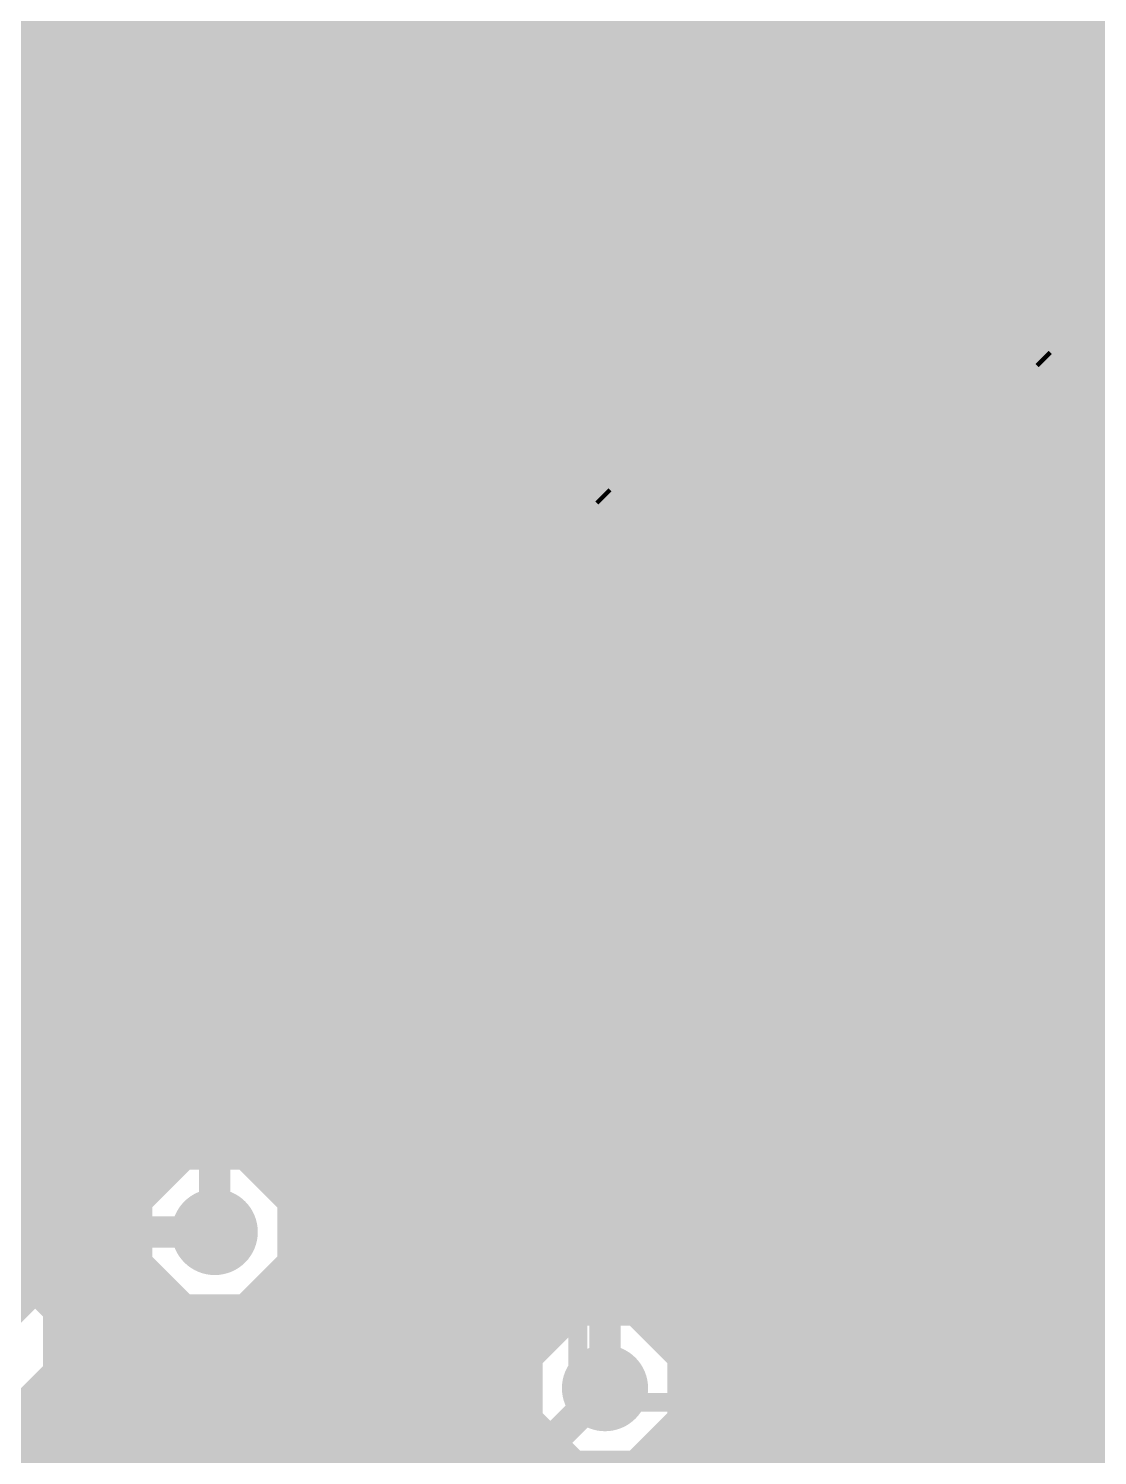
# Model space of a CAD drawing. Extents: x -5 to 208, y -5 to 206.
# Drawn here: x 92.59 to 101.29, y 136.74 to 148.34 of the extents above; entities that cross this region are included whole.
import ezdxf

# ---------------------------------------------------------------- set-up
doc = ezdxf.new("R2010")
doc.units = 0
doc.header["$MEASUREMENT"] = 0
doc.layers.get('0').update_dxf_attribs({"linetype": 'CONTINUOUS'})
for name, color, linetype in [('22-301-0_BOT', 7, 'CONTINUOUS'), ('22-301-0_DRD', 7, 'CONTINUOUS'), ('22-301-0_IN1', 1, 'CONTINUOUS'), ('22-301-0_IN2', 4, 'CONTINUOUS'), ('22-301-0_SMT', 5, 'CONTINUOUS'), ('22-301-0_SPT', 10, 'CONTINUOUS'), ('22-301-0_SST', 14, 'CONTINUOUS'), ('22-301-0_TOP', 9, 'CONTINUOUS'), ('THRUHOLE_TAP', 13, 'CONTINUOUS')]:
    doc.layers.add(name, color=color, linetype=linetype)

# ---------------------------------------------------------------- blocks, each defined once
blk = doc.blocks.new('ROUND_66')
at = {"const_width": 0.35052}
blk.add_lwpolyline([(-0.17526, 0, 1), (0.17526, 0, 1)], format="xyb", close=True, dxfattribs=at)
blk = doc.blocks.new('ROUND_68')
at = {"const_width": 0.35052}
blk.add_lwpolyline([(-0.17526, 0, 1), (0.17526, 0, 1)], format="xyb", close=True, dxfattribs=at)
blk = doc.blocks.new('RECTANGLE_6')
blk.add_solid([(0.4826, 0.4064), (0.4826, -0.4064), (-0.4826, 0.4064), (-0.4826, -0.4064)])
blk = doc.blocks.new('RECTANGLE_19')
blk.add_solid([(1.3716, 1.0795), (1.3716, -1.0795), (-1.3716, 1.0795), (-1.3716, -1.0795)])
blk = doc.blocks.new('ROUND_73')
at = {"const_width": 0.10033}
blk.add_lwpolyline([(-0.050164, 0, 1), (0.050164, 0, 1)], format="xyb", close=True, dxfattribs=at)

msp = doc.modelspace()

# ---------------------------------------------------------------- linework, layer by layer
at = {"layer": '22-301-0_BOT'}
for points, const_width in [([(97.282, 137.287), (97.282, 155.956), (97.409, 156.083), (97.409, 167.005), (96.901, 167.513), (96.901, 169.291), (97.536, 169.926), (97.536, 172.212), (97.155, 172.593), (97.155, 176.403)], 0.254), ([(96.266, 171.577), (96.266, 171.196), (94.615, 169.545), (94.615, 151.765), (94.107, 151.257), (94.107, 138.557)], 0.254), ([(93.091, 165.354), (93.091, 165.227), (94.107, 164.211), (94.107, 152.019), (92.837, 150.749), (92.837, 138.303), (92.202, 137.668)], 0.254), ([(99.06, 136.271), (99.06, 136.144), (98.933, 136.017), (95.885, 136.017), (95.631, 136.271), (95.44812, 136.271), (94.94012, 135.763), (94.94012, 135.255), (94.94012, 124.9807)], 1.27), ([(117.475, 136.271), (116.967, 135.763), (99.187, 135.763), (98.933, 136.017), (99.06, 136.144), (99.06, 136.271)], 1.27)]:
    msp.add_lwpolyline(points, dxfattribs=dict(at, const_width=const_width))
at = {"layer": '22-301-0_DRD', "const_width": 0.254}
for points in [[(93.853, 139.192), (93.472, 138.811)], [(94.361, 139.192), (93.853, 139.192)], [(94.742, 138.811), (94.361, 139.192)], [(93.472, 138.811), (93.472, 138.303)], [(94.742, 138.303), (94.742, 138.811)], [(92.837, 137.922), (92.456, 138.303)], [(93.472, 138.303), (93.853, 137.922)], [(94.361, 137.922), (94.742, 138.303)], [(92.837, 137.414), (92.837, 137.922)], [(93.853, 137.922), (94.361, 137.922)], [(97.028, 137.922), (96.647, 137.541)], [(97.536, 137.922), (97.028, 137.922)], [(97.917, 137.541), (97.536, 137.922)], [(96.647, 137.541), (96.647, 137.033)], [(97.917, 137.033), (97.917, 137.541)], [(92.456, 137.033), (92.837, 137.414)], [(96.647, 137.033), (97.028, 136.652)], [(97.536, 136.652), (97.917, 137.033)], [(98.806, 136.906), (98.425, 136.525)], [(98.806, 136.906), (98.425, 136.525)], [(99.314, 136.906), (98.806, 136.906)], [(99.314, 136.906), (98.806, 136.906)], [(99.695, 136.525), (99.314, 136.906)], [(99.695, 136.525), (99.314, 136.906)], [(97.028, 136.652), (97.536, 136.652)]]:
    msp.add_lwpolyline(points, dxfattribs=at)
at = {"layer": '22-301-0_IN1', "const_width": 0.254}
for points in [[(93.8022, 166.37), (93.8022, 139.16406)], [(94.0308, 166.37), (94.0308, 139.23264)], [(94.2594, 166.37), (94.2594, 139.21994)], [(94.488, 166.37), (94.488, 139.12088)], [(94.7166, 166.37), (94.7166, 138.85672)], [(94.9452, 166.37), (94.9452, 127.05842)], [(95.1738, 166.37), (95.1738, 127.04572)], [(95.4024, 166.37), (95.4024, 127.00762)], [(95.631, 166.37), (95.631, 126.94158)], [(97.4598, 166.37), (97.4598, 137.94232)], [(99.06, 166.37), (99.06, 136.95172)], [(99.2886, 166.37), (99.2886, 136.91108)], [(99.5172, 166.37), (99.5172, 136.77392)], [(99.7458, 166.37), (99.7458, 121.412)], [(99.9744, 166.37), (99.9744, 121.412)], [(100.203, 166.37), (100.203, 121.412)], [(100.4316, 166.37), (100.4316, 121.412)], [(100.6602, 166.37), (100.6602, 121.412)], [(100.8888, 166.37), (100.8888, 121.412)], [(101.1174, 166.37), (101.1174, 121.412)], [(101.346, 166.37), (101.346, 121.412)], [(93.5736, 164.87394), (93.5736, 138.97864)], [(92.8878, 164.70376), (92.8878, 125.31852)], [(93.1164, 164.67328), (93.1164, 125.98146)], [(93.345, 164.72408), (93.345, 126.3142)], [(98.8314, 156.55544), (98.8314, 136.91108)], [(97.2312, 156.24302), (97.2312, 137.96518)], [(97.6884, 156.23794), (97.6884, 137.83056)], [(98.6028, 156.19222), (98.6028, 136.77392)], [(97.917, 156.08808), (97.917, 137.5283)], [(98.3742, 156.06776), (98.3742, 121.412)], [(98.1456, 156.03728), (98.1456, 121.412)], [(97.0026, 150.44674), (97.0026, 137.90676)], [(95.8596, 150.32736), (95.8596, 126.84506)], [(96.0882, 150.14194), (96.0882, 126.71298)], [(96.774, 150.18512), (96.774, 137.73912)], [(96.3168, 150.07336), (96.3168, 126.54026)], [(96.5454, 150.08606), (96.5454, 126.3015)], [(92.6592, 149.13102), (92.6592, 138.17092)], [(109.95914, 148.3868), (80.645, 148.3868)], [(109.93882, 148.1582), (80.645, 148.1582)], [(109.99724, 147.9296), (80.65008, 147.9296)], [(110.16488, 147.701), (80.69072, 147.701)], [(119.58828, 147.4724), (80.65008, 147.4724)], [(119.61876, 147.2438), (80.645, 147.2438)], [(112.80902, 147.0152), (80.645, 147.0152)], [(112.57788, 146.7866), (80.645, 146.7866)], [(112.48898, 146.558), (80.645, 146.558)], [(112.4839, 146.3294), (80.645, 146.3294)], [(112.56264, 146.1008), (80.645, 146.1008)], [(112.76838, 145.8722), (80.645, 145.8722)], [(119.08028, 145.6436), (80.645, 145.6436)], [(118.54688, 145.415), (80.645, 145.415)], [(118.37924, 145.1864), (80.645, 145.1864)], [(118.32082, 144.9578), (80.645, 144.9578)], [(118.34114, 144.7292), (80.645, 144.7292)], [(118.4529, 144.5006), (80.645, 144.5006)], [(118.75516, 144.272), (80.645, 144.272)], [(204.47, 144.0434), (80.645, 144.0434)], [(204.47, 143.8148), (80.645, 143.8148)], [(204.47, 143.5862), (80.645, 143.5862)], [(204.47, 143.3576), (80.645, 143.3576)], [(204.47, 143.129), (80.645, 143.129)], [(204.47, 142.9004), (80.645, 142.9004)], [(204.47, 142.6718), (80.645, 142.6718)], [(204.47, 142.4432), (80.645, 142.4432)], [(204.47, 142.2146), (80.645, 142.2146)], [(204.47, 141.986), (80.645, 141.986)], [(202.25512, 141.7574), (91.47302, 141.7574)], [(201.88428, 141.5288), (91.83878, 141.5288)], [(201.7141, 141.3002), (91.9607, 141.3002)], [(201.62774, 141.0716), (91.99118, 141.0716)], [(201.5998, 140.843), (91.94292, 140.843)], [(201.62774, 140.6144), (91.79052, 140.6144)], [(201.7141, 140.3858), (80.645, 140.3858)], [(201.88428, 140.1572), (80.645, 140.1572)], [(202.25512, 139.9286), (80.645, 139.9286)], [(204.47, 139.7), (80.645, 139.7)], [(204.47, 139.4714), (80.645, 139.4714)], [(204.47, 139.2428), (80.645, 139.2428)], [(93.60408, 139.0142), (80.645, 139.0142)], [(204.47, 139.0142), (94.60992, 139.0142)], [(93.46692, 138.7856), (80.645, 138.7856)], [(120.55094, 138.7856), (94.74708, 138.7856)], [(93.42628, 138.557), (80.645, 138.557)], [(120.40108, 138.557), (94.78772, 138.557)], [(93.46692, 138.3284), (92.36202, 138.3284)], [(110.57636, 138.3284), (94.74708, 138.3284)], [(94.7166, 138.25474), (94.7166, 127.04826)], [(93.60408, 138.0998), (92.72778, 138.0998)], [(93.5736, 138.13536), (93.5736, 126.54788)], [(110.39094, 138.0998), (94.60992, 138.0998)], [(94.488, 137.99312), (94.488, 127.01016)], [(96.93402, 137.8712), (92.8497, 137.8712)], [(93.8022, 137.94994), (93.8022, 126.7206)], [(94.0308, 137.88136), (94.0308, 126.85014)], [(94.2594, 137.89406), (94.2594, 126.94412)], [(110.32236, 137.8712), (97.62998, 137.8712)], [(96.70288, 137.6426), (92.88018, 137.6426)], [(108.28274, 137.6426), (97.86112, 137.6426)], [(96.61398, 137.414), (92.83192, 137.414)], [(108.02112, 137.414), (97.95002, 137.414)], [(92.6592, 137.16508), (92.6592, 106.3879)], [(96.6089, 137.1854), (92.67952, 137.1854)], [(107.92206, 137.1854), (97.95256, 137.1854)], [(97.917, 137.04316), (97.917, 121.412)], [(96.68764, 136.9568), (80.645, 136.9568)], [(107.90936, 136.9568), (97.87636, 136.9568)], [(96.774, 136.83488), (96.774, 125.96114)], [(96.89338, 136.7282), (80.645, 136.7282)], [(98.55708, 136.7282), (97.66808, 136.7282)], [(97.6884, 136.7409), (97.6884, 121.412)], [(107.97794, 136.7282), (99.56292, 136.7282)], [(97.0026, 136.66724), (97.0026, 125.24994)], [(97.4598, 136.62914), (97.4598, 121.412)]]:
    msp.add_lwpolyline(points, dxfattribs=at)
for points in [[(94.107, 139.23772, 0.4142136), (93.42628, 138.557)], [(94.78772, 138.557, 0.4142136), (94.107, 139.23772)], [(93.42628, 138.557, 0.4142136), (94.107, 137.87628)], [(94.107, 137.87628, 0.4142136), (94.78772, 138.557)], [(92.88272, 137.668, 0.4142136), (92.202, 138.34872)], [(97.282, 137.96772, 0.4142136), (96.60128, 137.287)], [(97.96272, 137.287, 0.4142136), (97.282, 137.96772)], [(92.202, 136.98728, 0.4142136), (92.88272, 137.668)], [(96.60128, 137.287, 0.4142136), (97.282, 136.60628)], [(97.282, 136.60628, 0.4142136), (97.96272, 137.287)], [(99.06, 136.95172, 0.4142136), (98.37928, 136.271)], [(99.06, 136.95172, 0.4142136), (98.37928, 136.271)], [(99.74072, 136.271, 0.4142136), (99.06, 136.95172)], [(99.74072, 136.271, 0.4142136), (99.06, 136.95172)]]:
    msp.add_lwpolyline(points, format="xyb", dxfattribs=at)
at = {"layer": '22-301-0_IN2', "const_width": 0.254}
for points in [[(67.183, 148.209), (67.437, 148.463), (90.551, 148.463), (90.805, 148.209), (98.806, 148.209), (100.33, 149.733), (116.078, 149.733), (116.84, 148.971), (116.967, 148.971)], [(100.51796, 149.2758), (99.40036, 148.1582)], [(100.6602, 149.2758), (100.6602, 148.1582)], [(100.8888, 149.2758), (100.8888, 148.1582)], [(101.1174, 149.2758), (101.1174, 148.1582)], [(101.346, 149.2758), (101.346, 148.1582)], [(100.4316, 149.1869), (100.4316, 148.1582)], [(100.203, 148.9583), (100.203, 148.1582)], [(99.9744, 148.7297), (99.9744, 148.1582)], [(109.97692, 148.4376), (99.67976, 148.4376)], [(99.7458, 148.5011), (99.7458, 148.1582)], [(80.01, 147.701), (110.109, 147.701), (110.617, 148.209)], [(109.93628, 148.209), (99.45116, 148.209)], [(99.5172, 148.2725), (99.5172, 148.1582)], [(109.9185, 148.1582), (99.40036, 148.1582)], [(120.269, 147.447), (118.999, 146.177), (118.364, 146.177), (117.856, 145.669), (112.903, 145.669), (112.395, 146.177), (74.295, 146.177)], [(110.109, 147.2438), (80.645, 147.2438)], [(92.6592, 147.2438), (92.6592, 147.1422)], [(92.8878, 147.2438), (92.8878, 147.1422)], [(93.1164, 147.2438), (93.1164, 147.1422)], [(93.345, 147.2438), (93.345, 147.1422)], [(93.5736, 147.2438), (93.5736, 147.1422)], [(93.8022, 147.2438), (93.8022, 147.1422)], [(94.0308, 147.2438), (94.0308, 147.1422)], [(94.2594, 147.2438), (94.2594, 147.1422)], [(94.488, 147.2438), (94.488, 147.1422)], [(94.7166, 147.2438), (94.7166, 147.1422)], [(94.9452, 147.2438), (94.9452, 147.1422)], [(95.1738, 147.2438), (95.1738, 147.1422)], [(95.4024, 147.2438), (95.4024, 147.1422)], [(95.631, 147.2438), (95.631, 147.1422)], [(95.8596, 147.2438), (95.8596, 147.1422)], [(96.0882, 147.2438), (96.0882, 147.1422)], [(96.3168, 147.2438), (96.3168, 147.1422)], [(96.5454, 147.2438), (96.5454, 147.1422)], [(96.774, 147.2438), (96.774, 147.1422)], [(97.0026, 147.2438), (97.0026, 147.1422)], [(97.2312, 147.2438), (97.2312, 147.1422)], [(97.4598, 147.2438), (97.4598, 147.1422)], [(97.6884, 147.2438), (97.6884, 147.1422)], [(97.917, 147.2438), (97.917, 147.1422)], [(98.1456, 147.2438), (98.1456, 147.1422)], [(98.3742, 147.2438), (98.3742, 147.1422)], [(98.6028, 147.2438), (98.6028, 147.1422)], [(98.8314, 147.2438), (98.8314, 147.1422)], [(99.06, 147.2438), (99.06, 147.1422)], [(99.2886, 147.2438), (99.2886, 147.1422)], [(99.5172, 147.2438), (99.5172, 147.1422)], [(99.7458, 147.2438), (99.7458, 147.1422)], [(99.9744, 147.2438), (99.9744, 147.1422)], [(100.203, 147.2438), (100.203, 147.1422)], [(100.4316, 147.2438), (100.4316, 147.1422)], [(100.6602, 147.2438), (100.6602, 147.1422)], [(100.8888, 147.2438), (100.8888, 147.1422)], [(101.1174, 147.2438), (101.1174, 147.1422)], [(101.346, 147.2438), (101.346, 147.1422)], [(112.903, 147.1422), (80.645, 147.1422)], [(113.157, 146.431), (112.903, 146.685), (74.803, 146.685), (74.549, 146.939), (64.135, 146.939)], [(119.761, 145.669), (118.745, 145.669), (118.237, 145.161), (112.649, 145.161), (112.395, 145.415), (66.04, 145.415), (65.913, 145.542), (65.913, 145.669)], [(118.999, 144.907), (118.745, 144.653), (112.395, 144.653), (112.141, 144.907), (61.214, 144.907), (61.087, 144.78)], [(111.9505, 144.4498), (80.645, 144.4498)], [(92.6592, 144.4498), (92.6592, 140.0302)], [(92.8878, 144.4498), (92.8878, 140.0302)], [(93.1164, 144.4498), (93.1164, 140.11656)], [(93.345, 144.4498), (93.345, 140.26642)], [(93.5736, 144.4498), (93.5736, 140.2842)], [(93.8022, 144.4498), (93.8022, 140.2842)], [(94.0308, 144.4498), (94.0308, 140.2842)], [(94.2594, 144.4498), (94.2594, 140.2842)], [(94.488, 144.4498), (94.488, 140.2842)], [(94.7166, 144.4498), (94.7166, 140.2842)], [(94.9452, 144.4498), (94.9452, 140.2842)], [(95.1738, 144.4498), (95.1738, 140.2842)], [(95.4024, 144.4498), (95.4024, 140.2842)], [(95.631, 144.4498), (95.631, 140.2842)], [(95.8596, 144.4498), (95.8596, 140.2842)], [(96.0882, 144.4498), (96.0882, 140.2842)], [(96.3168, 144.4498), (96.3168, 140.2842)], [(96.5454, 144.4498), (96.5454, 140.2842)], [(96.774, 144.4498), (96.774, 140.2842)], [(97.0026, 144.4498), (97.0026, 140.2842)], [(97.2312, 144.4498), (97.2312, 140.2842)], [(97.4598, 144.4498), (97.4598, 140.2842)], [(97.6884, 144.4498), (97.6884, 140.2842)], [(97.917, 144.4498), (97.917, 140.2842)], [(98.1456, 144.4498), (98.1456, 140.2842)], [(98.3742, 144.4498), (98.3742, 140.2842)], [(98.6028, 144.4498), (98.6028, 140.2842)], [(98.8314, 144.4498), (98.8314, 140.2842)], [(99.06, 144.4498), (99.06, 140.2842)], [(99.2886, 144.4498), (99.2886, 140.2842)], [(99.5172, 144.4498), (99.5172, 140.2842)], [(99.7458, 144.4498), (99.7458, 140.2842)], [(99.9744, 144.4498), (99.9744, 140.2842)], [(100.203, 144.4498), (100.203, 140.2842)], [(100.4316, 144.4498), (100.4316, 140.2842)], [(100.6602, 144.4498), (100.6602, 140.2842)], [(100.8888, 144.4498), (100.8888, 140.2842)], [(101.1174, 144.4498), (101.1174, 140.2842)], [(101.346, 144.4498), (101.346, 140.2842)], [(112.0775, 144.3228), (80.645, 144.3228)], [(204.47, 144.0942), (80.645, 144.0942)], [(204.47, 143.8656), (80.645, 143.8656)], [(204.47, 143.637), (80.645, 143.637)], [(204.47, 143.4084), (80.645, 143.4084)], [(204.47, 143.1798), (80.645, 143.1798)], [(204.47, 142.9512), (80.645, 142.9512)], [(204.47, 142.7226), (80.645, 142.7226)], [(204.47, 142.494), (80.645, 142.494)], [(204.47, 142.2654), (80.645, 142.2654)], [(204.47, 142.0368), (80.645, 142.0368)], [(204.47, 141.8082), (80.645, 141.8082)], [(204.47, 141.5796), (91.79052, 141.5796)], [(202.11288, 141.351), (91.94292, 141.351)], [(201.94524, 141.1224), (91.99118, 141.1224)], [(201.88682, 140.8938), (91.9607, 140.8938)], [(201.90714, 140.6652), (91.83878, 140.6652)], [(202.0189, 140.4366), (91.47302, 140.4366)], [(119.507, 140.2842), (93.472, 140.2842)], [(93.218, 140.208), (80.645, 140.208)], [(93.14942, 140.14958), (93.0275, 140.0302)], [(93.0275, 140.0302), (80.645, 140.0302)], [(66.421, 136.398), (69.596, 139.573), (71.12, 139.573), (71.374, 139.827), (72.39, 139.827), (72.644, 139.573), (93.218, 139.573), (93.472, 139.827), (119.507, 139.827), (121.031, 138.303)], [(93.65996, 139.3698), (93.54566, 139.25296)], [(119.3165, 139.3698), (93.65996, 139.3698)], [(93.8022, 139.3698), (93.8022, 139.16406)], [(94.0308, 139.3698), (94.0308, 139.23264)], [(94.2594, 139.3698), (94.2594, 139.21994)], [(94.488, 139.3698), (94.488, 139.12088)], [(94.7166, 139.3698), (94.7166, 138.85672)], [(94.9452, 139.3698), (94.9452, 137.3632)], [(95.1738, 139.3698), (95.1738, 137.3632)], [(95.4024, 139.3698), (95.4024, 137.3632)], [(95.631, 139.3698), (95.631, 137.3632)], [(95.8596, 139.3698), (95.8596, 137.52576)], [(96.0882, 139.3698), (96.0882, 137.75436)], [(96.3168, 139.3698), (96.3168, 137.98296)], [(96.5454, 139.3698), (96.5454, 138.21156)], [(96.774, 139.3698), (96.774, 138.42746)], [(97.0026, 139.3698), (97.0026, 138.5062)], [(97.2312, 139.3698), (97.2312, 138.5062)], [(97.4598, 139.3698), (97.4598, 138.5062)], [(97.6884, 139.3698), (97.6884, 138.5062)], [(97.917, 139.3698), (97.917, 138.5062)], [(98.1456, 139.3698), (98.1456, 138.5062)], [(98.3742, 139.3698), (98.3742, 138.5062)], [(98.6028, 139.3698), (98.6028, 138.5062)], [(98.8314, 139.3698), (98.8314, 138.5062)], [(99.06, 139.3698), (99.06, 138.5062)], [(99.2886, 139.3698), (99.2886, 138.5062)], [(99.5172, 139.3698), (99.5172, 138.5062)], [(99.7458, 139.3698), (99.7458, 138.5062)], [(99.9744, 139.3698), (99.9744, 138.5062)], [(100.203, 139.3698), (100.203, 138.5062)], [(100.4316, 139.3698), (100.4316, 138.5062)], [(100.6602, 139.3698), (100.6602, 138.5062)], [(100.8888, 139.3698), (100.8888, 138.5062)], [(101.1174, 139.3698), (101.1174, 138.5062)], [(101.346, 139.3698), (101.346, 138.5062)], [(93.5736, 139.2809), (93.5736, 139.0142)], [(119.3927, 139.2936), (93.58376, 139.2936)], [(93.345, 139.13358), (93.345, 139.0142)], [(93.218, 139.1158), (80.645, 139.1158)], [(93.65488, 139.065), (80.645, 139.065)], [(93.60408, 139.0142), (80.645, 139.0142)], [(92.6592, 139.1158), (92.6592, 139.0142)], [(92.8878, 139.1158), (92.8878, 139.0142)], [(93.1164, 139.1158), (93.1164, 139.0142)], [(119.6213, 139.065), (94.55912, 139.065)], [(119.8499, 138.8364), (94.72676, 138.8364)], [(94.107, 138.557), (73.279, 138.557), (72.771, 138.049)], [(120.0785, 138.6078), (94.78518, 138.6078)], [(110.744, 138.5062), (97.028, 138.5062)], [(96.7105, 138.3792), (94.76232, 138.3792)], [(96.70542, 138.37158), (95.6945, 137.3632)], [(94.7166, 138.25474), (94.7166, 137.3632)], [(93.60408, 138.0998), (92.72778, 138.0998)], [(92.8878, 138.0998), (92.8878, 137.3632)], [(93.1164, 138.0998), (93.1164, 137.3632)], [(93.345, 138.0998), (93.345, 137.3632)], [(93.5736, 138.0998), (93.5736, 137.3632)], [(96.4819, 138.1506), (94.65056, 138.1506)], [(110.998, 137.795), (110.744, 138.049), (97.028, 138.049), (95.885, 136.906), (77.47, 136.906), (77.089, 137.287), (69.342, 137.287), (68.834, 136.779), (68.834, 136.017), (68.326, 135.509), (67.945, 135.509)], [(94.488, 137.99312), (94.488, 137.3632)], [(93.86316, 137.922), (92.83192, 137.922)], [(93.8022, 137.94994), (93.8022, 137.3632)], [(94.0308, 137.88136), (94.0308, 137.3632)], [(94.2594, 137.89406), (94.2594, 137.3632)], [(96.2533, 137.922), (94.3483, 137.922)], [(96.0247, 137.6934), (92.88018, 137.6934)], [(95.7961, 137.4648), (92.8497, 137.4648)], [(69.596, 136.271), (70.358, 135.509), (74.549, 135.509), (75.438, 136.398), (96.393, 136.398), (97.282, 137.287)], [(95.6945, 137.3632), (92.80906, 137.3632)], [(108.585, 137.033), (98.171, 137.033), (97.028, 135.89), (76.454, 135.89), (74.803, 134.239), (74.803, 131.699), (74.041, 130.937)]]:
    msp.add_lwpolyline(points, dxfattribs=at)
for points in [[(93.472, 140.2842, 0.1989132), (93.14871, 140.15029)], [(93.472, 140.2842, 0.1989132), (93.14871, 140.15029)], [(93.218, 139.1158, 0.1989116), (93.54129, 139.24971)], [(94.107, 139.23772, 0.2113092), (93.60331, 139.0149)], [(94.78772, 138.557, 0.4142136), (94.107, 139.23772)], [(94.107, 137.87628, 0.4142136), (94.78772, 138.557)], [(97.028, 138.5062, 0.1989132), (96.70471, 138.37229)], [(92.88272, 137.668, 0.173605), (92.72805, 138.10002)], [(93.60408, 138.0998, 0.2113087), (94.107, 137.87732)], [(92.80906, 137.3632, 0.1168576), (92.88128, 137.668)]]:
    msp.add_lwpolyline(points, format="xyb", dxfattribs=at)
at = {"layer": '22-301-0_SST', "const_width": 0.1524}
for points in [[(101.05644, 147.03044), (101.05898, 151.384), (101.05898, 153.0223), (97.06102, 153.0223), (97.0534, 145.8976), (97.5106, 145.4404), (100.711, 145.4404), (101.0666, 145.8722), (101.05644, 147.03044)], [(101.0158, 148.4122), (97.0788, 148.4122)], [(92.76842, 147.98548), (92.76842, 148.2217)], [(92.76842, 148.10486), (93.78442, 148.10486), (93.61424, 148.2217)], [(94.4245, 148.1455), (94.4245, 145.2245), (96.0628, 145.2245), (96.0628, 148.1455), (94.4245, 148.1455)], [(92.76842, 147.44446), (92.93606, 147.5613), (93.10624, 147.62226), (93.44406, 147.62226), (93.61424, 147.5613), (93.78442, 147.44446), (93.78442, 147.32508), (93.61424, 147.2057), (93.44406, 147.14728), (93.10624, 147.14728), (92.93606, 147.2057), (92.76842, 147.32508), (92.76842, 147.44446)], [(93.27642, 146.3675), (93.27642, 146.7231), (93.44406, 146.78406), (93.61424, 146.78406), (93.78442, 146.7231), (93.78442, 146.3675), (93.61424, 146.30908), (93.44406, 146.30908), (92.76842, 146.5453)], [(100.86086, 146.26336), (100.6094, 146.26336)], [(100.6856, 146.31924), (100.6856, 146.03222)], [(100.82276, 146.30146), (100.82276, 146.05)], [(100.87864, 146.1262), (100.59162, 146.1262)], [(100.838, 145.669), (97.3328, 145.669), (97.5106, 145.4912)], [(97.4344, 145.669), (97.4344, 145.5674)], [(97.57156, 145.669), (97.57156, 145.4912)], [(97.70872, 145.669), (97.70872, 145.4912)], [(97.84588, 145.669), (97.84588, 145.4912)], [(97.98304, 145.669), (97.98304, 145.4912)], [(98.1202, 145.669), (98.1202, 145.4912)], [(98.25736, 145.669), (98.25736, 145.4912)], [(98.39452, 145.669), (98.39452, 145.4912)], [(98.53168, 145.669), (98.53168, 145.4912)], [(98.66884, 145.669), (98.66884, 145.4912)], [(98.806, 145.669), (98.806, 145.4912)], [(98.94316, 145.669), (98.94316, 145.4912)], [(99.08032, 145.669), (99.08032, 145.4912)], [(99.21748, 145.669), (99.21748, 145.4912)], [(99.35464, 145.669), (99.35464, 145.4912)], [(99.4918, 145.669), (99.4918, 145.4912)], [(99.62896, 145.669), (99.62896, 145.4912)], [(99.76612, 145.669), (99.76612, 145.4912)], [(99.90328, 145.669), (99.90328, 145.4912)], [(100.04044, 145.669), (100.04044, 145.4912)], [(100.1776, 145.669), (100.1776, 145.4912)], [(100.31476, 145.669), (100.31476, 145.4912)], [(100.45192, 145.669), (100.45192, 145.4912)], [(100.58908, 145.669), (100.58908, 145.4912)], [(100.72624, 145.669), (100.72624, 145.50898)], [(100.9142, 145.6944), (100.838, 145.6436)], [(100.838, 145.669), (100.8634, 145.6436)], [(100.965, 145.7452), (100.8634, 145.6436)], [(100.965, 145.7452), (100.9142, 145.6944)], [(100.79482, 145.5928), (97.409, 145.5928)], [(100.838, 145.6436), (100.711, 145.4912)], [(100.711, 145.4912), (97.5106, 145.4912)], [(96.60636, 144.64538), (96.60636, 145.11782)], [(95.59036, 144.8816), (96.60636, 144.8816)], [(97.06356, 143.16456), (97.06102, 138.811), (97.06102, 137.1727), (101.05898, 137.1727), (101.0666, 144.2974), (100.6094, 144.7546), (97.409, 144.7546), (97.0534, 144.3228), (97.06356, 143.16456)], [(100.6094, 144.7038), (97.409, 144.7038), (97.282, 144.5514), (97.2058, 144.5006), (97.155, 144.4498)], [(97.39376, 144.68602), (97.39376, 144.526)], [(100.62464, 144.68856), (97.3963, 144.68856)], [(97.53092, 144.7038), (97.53092, 144.526)], [(97.66808, 144.7038), (97.66808, 144.526)], [(97.80524, 144.7038), (97.80524, 144.526)], [(97.9424, 144.7038), (97.9424, 144.526)], [(98.07956, 144.7038), (98.07956, 144.526)], [(98.21672, 144.7038), (98.21672, 144.526)], [(98.35388, 144.7038), (98.35388, 144.526)], [(98.49104, 144.7038), (98.49104, 144.526)], [(98.6282, 144.7038), (98.6282, 144.526)], [(98.76536, 144.7038), (98.76536, 144.526)], [(98.90252, 144.7038), (98.90252, 144.526)], [(99.03968, 144.7038), (99.03968, 144.526)], [(99.17684, 144.7038), (99.17684, 144.526)], [(99.314, 144.7038), (99.314, 144.526)], [(99.45116, 144.7038), (99.45116, 144.526)], [(99.58832, 144.7038), (99.58832, 144.526)], [(99.72548, 144.7038), (99.72548, 144.526)], [(99.86264, 144.7038), (99.86264, 144.526)], [(99.9998, 144.7038), (99.9998, 144.526)], [(100.13696, 144.7038), (100.13696, 144.526)], [(100.27412, 144.7038), (100.27412, 144.526)], [(100.41128, 144.7038), (100.41128, 144.526)], [(100.54844, 144.7038), (100.54844, 144.526)], [(100.6094, 144.7038), (100.7872, 144.526)], [(100.6856, 144.6276), (100.6856, 144.526)], [(94.1324, 144.16532), (94.1324, 144.57934), (95.1484, 144.57934)], [(97.2566, 144.5514), (97.155, 144.4498)], [(97.2566, 144.5514), (97.282, 144.526)], [(100.7618, 144.5514), (97.282, 144.5514)], [(100.7872, 144.526), (97.282, 144.526)], [(96.60636, 143.80718), (96.26854, 143.80718), (95.59036, 144.0434), (96.26854, 144.27962), (96.60636, 144.27962)], [(97.3328, 144.16024), (97.3328, 143.87322)], [(97.50806, 144.10436), (97.2566, 144.10436)], [(97.46996, 144.14246), (97.46996, 143.891)], [(97.52584, 143.9672), (97.23882, 143.9672)], [(94.1324, 143.32712), (94.1324, 143.79956), (94.81058, 143.32712), (94.98076, 143.32712), (95.1484, 143.38554), (95.1484, 143.74114), (94.98076, 143.79956)], [(96.43618, 142.96898), (96.60636, 143.0274), (96.60636, 143.383), (96.43618, 143.44142), (96.26854, 143.44142), (96.09836, 143.383), (96.09836, 143.0274), (95.92818, 142.96898), (95.76054, 142.96898), (95.59036, 143.0274), (95.59036, 143.383), (95.76054, 143.44142)], [(94.6404, 142.54734), (94.81058, 142.48892), (94.98076, 142.48892), (95.1484, 142.54734), (95.1484, 142.90294), (94.98076, 142.96136), (94.81058, 142.96136), (94.6404, 142.90294), (94.6404, 142.54734), (94.47276, 142.48892), (94.30258, 142.48892), (94.1324, 142.54734), (94.1324, 142.90294), (94.30258, 142.96136), (94.47276, 142.96136), (94.6404, 142.90294)], [(95.92818, 142.13078), (95.92818, 142.60322), (96.60636, 142.367), (96.60636, 142.24762), (95.59036, 142.24762)], [(95.92818, 141.29258), (95.92818, 141.76502), (96.60636, 141.5288), (96.60636, 141.40942), (95.59036, 141.40942)], [(97.1042, 141.7828), (101.0412, 141.7828)], [(99.18446, 136.35482), (99.18446, 136.8298)]]:
    msp.add_lwpolyline(points, dxfattribs=at)
for points in [[(100.7364, 146.3294, 0.4142136), (100.584, 146.177)], [(100.8888, 146.177, 0.4142136), (100.7364, 146.3294)], [(100.584, 146.177, 0.4142136), (100.7364, 146.0246)], [(100.7364, 146.0246, 0.4142136), (100.8888, 146.177)], [(97.3836, 144.1704, 0.4142136), (97.2312, 144.018)], [(97.536, 144.018, 0.4142136), (97.3836, 144.1704)], [(97.2312, 144.018, 0.4142136), (97.3836, 143.8656)], [(97.3836, 143.8656, 0.4142136), (97.536, 144.018)]]:
    msp.add_lwpolyline(points, format="xyb", dxfattribs=at)
at = {"layer": '22-301-0_TOP'}
for points, const_width in [([(90.17, 147.0152), (93.2688, 147.0152), (93.345, 147.0152), (93.345, 150.4188)], 0.635), ([(95.25, 149.479), (95.25, 147.3962)], 0.635), ([(95.25, 145.9738), (94.3102, 145.9738), (93.2688, 147.0152), (90.17, 147.0152)], 0.635), ([(102.235, 145.9738), (100.4062, 145.9738), (100.1014, 145.9738), (99.2632, 146.812), (99.06, 147.0152)], 0.254), ([(99.2632, 146.812), (99.06, 147.0152)], 0.254), ([(99.2632, 146.812), (99.06, 147.0152)], 0.254), ([(99.06, 143.1798), (99.06, 146.812), (99.2632, 146.812)], 0.635), ([(100.4062, 145.9738), (99.568, 146.812), (99.2632, 146.812)], 0.635), ([(95.25, 145.9738), (95.25, 135.382), (98.044, 132.588), (111.633, 132.588), (113.919, 130.302), (113.919, 126.492), (115.7097, 124.7013)], 0.635), ([(102.235, 145.9738), (100.4062, 145.9738)], 0.254), ([(115.7097, 129.2987), (115.7097, 130.5433), (112.268, 133.985), (104.14, 133.985), (101.854, 136.271), (101.854, 140.335), (99.06, 143.129), (99.06, 143.1798)], 0.635), ([(99.06, 138.7602), (99.06, 136.271)], 1.27), ([(99.06, 136.271), (99.06, 138.7602)], 1.27)]:
    msp.add_lwpolyline(points, dxfattribs=dict(at, const_width=const_width))

# ---------------------------------------------------------------- block references
at = {"layer": '22-301-0_BOT'}
for p in [(94.107, 138.557), (97.282, 137.287)]:
    msp.add_blockref('ROUND_66', p, dxfattribs=at)
at = {"layer": '22-301-0_IN1'}
for name, p in [('ROUND_68', (94.107, 138.557)), ('ROUND_66', (97.282, 137.287))]:
    msp.add_blockref(name, p, dxfattribs=at)
at = {"layer": '22-301-0_IN2'}
for p in [(94.107, 138.557), (97.282, 137.287)]:
    msp.add_blockref('ROUND_66', p, dxfattribs=at)
at = {"layer": '22-301-0_SMT'}
for name, p in [('RECTANGLE_19', (99.06, 147.0152)), ('RECTANGLE_6', (95.25, 147.3962)), ('RECTANGLE_6', (95.25, 145.9738)), ('RECTANGLE_19', (99.06, 143.1798)), ('RECTANGLE_19', (99.06, 138.7602))]:
    msp.add_blockref(name, p, dxfattribs=at)
at = {"layer": '22-301-0_SPT'}
for name, p in [('RECTANGLE_19', (99.06, 147.0152)), ('RECTANGLE_6', (95.25, 147.3962)), ('RECTANGLE_6', (95.25, 145.9738)), ('RECTANGLE_19', (99.06, 143.1798)), ('RECTANGLE_19', (99.06, 138.7602))]:
    msp.add_blockref(name, p, dxfattribs=at)
at = {"layer": '22-301-0_TOP'}
for name, p in [('RECTANGLE_19', (99.06, 147.0152)), ('RECTANGLE_6', (95.25, 147.3962)), ('RECTANGLE_6', (95.25, 145.9738)), ('RECTANGLE_19', (99.06, 143.1798)), ('RECTANGLE_19', (99.06, 138.7602)), ('ROUND_66', (94.107, 138.557)), ('ROUND_66', (97.282, 137.287))]:
    msp.add_blockref(name, p, dxfattribs=at)
at = {"layer": 'THRUHOLE_TAP'}
for p in [(94.107, 138.557), (97.282, 137.287)]:
    msp.add_blockref('ROUND_73', p, dxfattribs=at)

doc.saveas('drawing.dxf')
